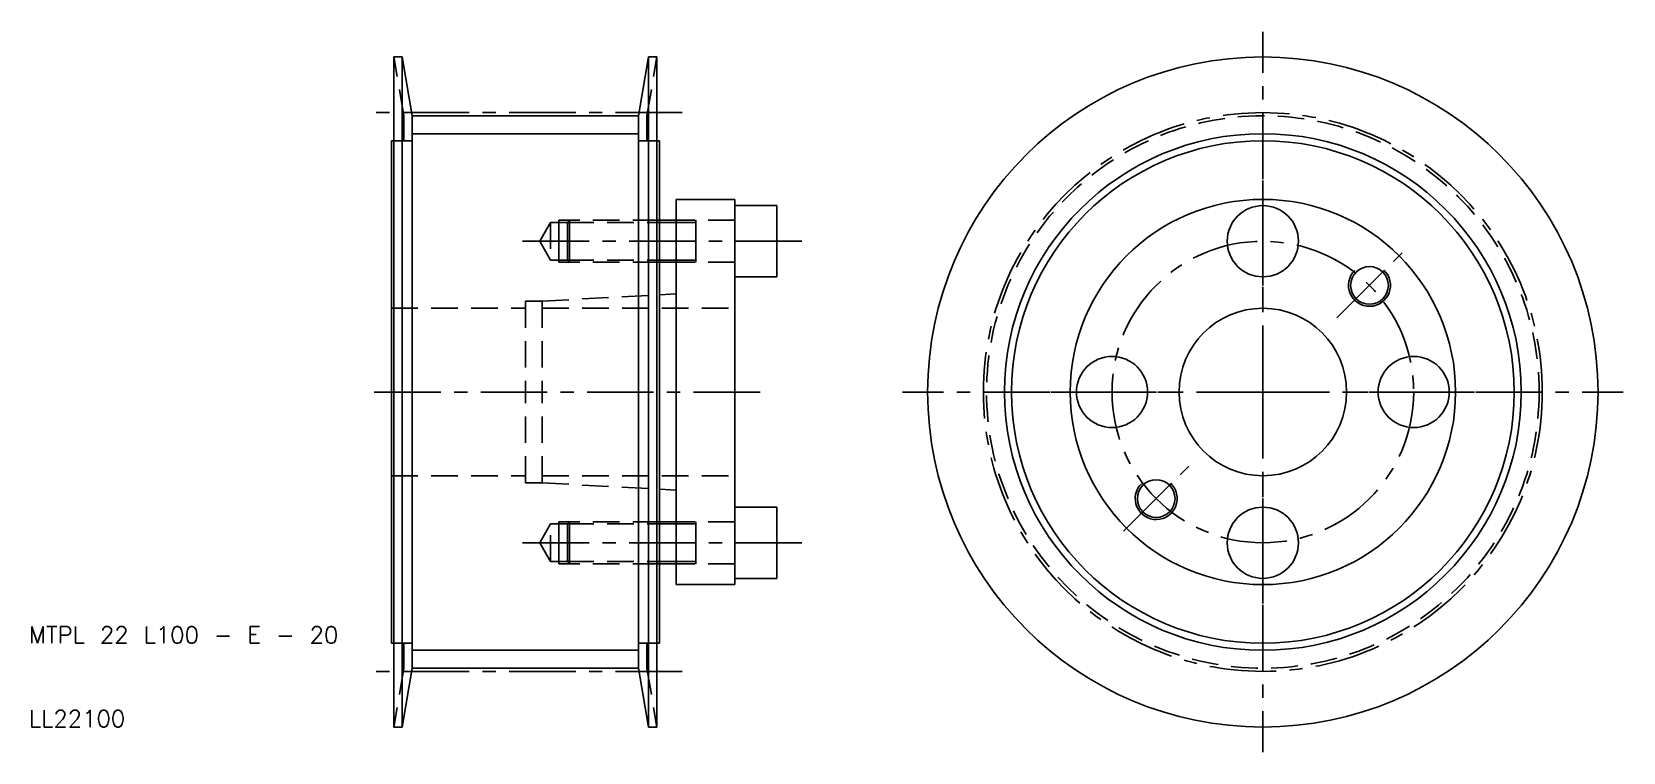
# Model space of a CAD drawing. Extents: x 2 to 192, y 7 to 93.
import ezdxf

# ---------------------------------------------------------------- set-up
doc = ezdxf.new("R2010")
doc.units = 0
doc.header["$LTSCALE"] = 0.25
doc.linetypes.add('CENTER', pattern=[50.8, 31.75, -6.35, 6.35, -6.35])
doc.linetypes.add('DASHED', pattern=[19.05, 12.7, -6.35])
doc.layers.get('0').update_dxf_attribs({"linetype": 'CONTINUOUS'})
doc.layers.add('CENTER', color=1, linetype='CENTER')
doc.styles.get("Standard").update_dxf_attribs({"font": 'txt.shx'})

msp = doc.modelspace()

# ---------------------------------------------------------------- linework, layer by layer
at = {"color": 3, "linetype": 'DASHED'}
for p, q in [((46.5, 82.97), (45.3, 90)), ((75.5, 82.97), (76.7, 90)), ((46.5, 82.97), (46.5, 80)), ((75.5, 82.97), (75.5, 80)), ((47.5, 80), (45.3, 80)), ((74.5, 80), (76.7, 80)), ((66.25, 70.5), (65, 70.5)), ((65, 70.5), (65, 68)), ((66.25, 70.5), (66, 70.25)), ((77, 70.5), (66.25, 70.5)), ((66.25, 70.5), (66.25, 68)), ((86, 70.5), (79, 70.5)), ((81.333333, 70.5), (81.333333, 68)), ((64, 70.25), (62.700962, 68)), ((64, 70.25), (64, 65.75)), ((66, 70.25), (64, 70.25)), ((66, 70.25), (77, 70.25)), ((66, 70.25), (66, 68)), ((79, 70.25), (81.333333, 70.25)), ((64, 65.75), (62.700962, 68)), ((65, 65.5), (65, 68)), ((66, 65.75), (66, 68)), ((66.25, 65.5), (66.25, 68)), ((81.333333, 65.5), (81.333333, 68)), ((66, 65.75), (64, 65.75)), ((66.25, 65.5), (65, 65.5)), ((66, 65.75), (77, 65.75)), ((66.25, 65.5), (66, 65.75)), ((77, 65.5), (66.25, 65.5)), ((79, 65.75), (81.333333, 65.75)), ((86, 65.5), (79, 65.5)), ((61, 60.85), (61, 50)), ((61, 60.85), (63, 60.85)), ((63, 60.85), (77, 61.59375)), ((63, 60.85), (63, 50)), ((45, 60), (61, 60)), ((63, 60), (86, 60)), ((61, 39.15), (61, 50)), ((63, 39.15), (63, 50)), ((45, 40), (61, 40)), ((63, 40), (86, 40)), ((61, 39.15), (63, 39.15)), ((63, 39.15), (77, 38.40625)), ((64, 34.25), (62.700962, 32)), ((64, 29.75), (64, 34.25)), ((66, 34.25), (64, 34.25)), ((65, 34.5), (65, 32)), ((66.25, 34.5), (65, 34.5)), ((66.25, 34.5), (66, 34.25)), ((66, 34.25), (66, 32)), ((66, 34.25), (77, 34.25)), ((66.25, 34.5), (66.25, 32)), ((77, 34.5), (66.25, 34.5)), ((86, 34.5), (79, 34.5)), ((79, 34.25), (81.333333, 34.25)), ((81.333333, 34.5), (81.333333, 32)), ((64, 29.75), (62.700962, 32)), ((65, 29.5), (65, 32)), ((66, 29.75), (66, 32)), ((66.25, 29.5), (66.25, 32)), ((81.333333, 29.5), (81.333333, 32)), ((66, 29.75), (64, 29.75)), ((66.25, 29.5), (65, 29.5)), ((66, 29.75), (77, 29.75)), ((66.25, 29.5), (66, 29.75)), ((77, 29.5), (66.25, 29.5)), ((79, 29.75), (81.333333, 29.75)), ((86, 29.5), (79, 29.5)), ((47.5, 20), (45.3, 20)), ((46.5, 17.03), (46.5, 20)), ((74.5, 20), (76.7, 20)), ((75.5, 17.03), (75.5, 20)), ((46.5, 17.03), (45.3, 10)), ((75.5, 17.03), (76.7, 10))]:
    msp.add_line(p, q, dxfattribs=at)
for p, q in [((46.3, 90), (45.3, 90)), ((45.3, 90), (45.3, 80)), ((46.3, 90), (46.3, 10)), ((47.5, 82.97), (46.3, 90)), ((74.5, 82.97), (75.7, 90)), ((75.7, 90), (75.7, 10)), ((75.7, 90), (76.7, 90)), ((76.7, 90), (76.7, 80)), ((74.5, 82.97), (47.5, 82.97)), ((47.5, 82.97), (47.5, 80)), ((74.5, 82.97), (74.5, 80)), ((45, 80), (45, 50)), ((45.3, 80), (45, 80)), ((45.3, 80), (45.3, 50)), ((47.5, 80), (47.5, 20)), ((74.5, 80), (74.5, 20)), ((76.7, 80), (76.7, 50)), ((76.7, 80), (77, 80)), ((77, 80), (77, 70.5)), ((79, 73), (86, 73)), ((79, 73), (79, 70.5)), ((86, 73), (86, 72.25)), ((86, 72.25), (86, 63.75)), ((86, 72.25), (91, 72.25)), ((91, 72.25), (91, 68)), ((79, 70.5), (77, 70.5)), ((77, 70.5), (77, 65.5)), ((79, 70.5), (79, 65.5)), ((91, 63.75), (91, 68)), ((79, 65.5), (77, 65.5)), ((77, 65.5), (77, 61.59375)), ((79, 65.5), (79, 61.7)), ((86, 63.75), (86, 50)), ((86, 63.75), (91, 63.75)), ((79, 61.7), (77, 61.59375)), ((77, 61.59375), (77, 50)), ((79, 61.7), (79, 50)), ((45, 20), (45, 50)), ((45.3, 20), (45.3, 50)), ((76.7, 20), (76.7, 50)), ((77, 38.40625), (77, 50)), ((79, 38.3), (79, 50)), ((86, 36.25), (86, 50)), ((79, 38.3), (77, 38.40625)), ((77, 34.5), (77, 38.40625)), ((79, 34.5), (79, 38.3)), ((86, 27.75), (86, 36.25)), ((86, 36.25), (91, 36.25)), ((91, 36.25), (91, 32)), ((79, 34.5), (77, 34.5)), ((77, 29.5), (77, 34.5)), ((79, 29.5), (79, 34.5)), ((91, 27.75), (91, 32)), ((79, 29.5), (77, 29.5)), ((77, 20), (77, 29.5)), ((79, 27), (79, 29.5)), ((79, 27), (86, 27)), ((86, 27.75), (91, 27.75)), ((86, 27), (86, 27.75)), ((45.3, 20), (45, 20)), ((45.3, 10), (45.3, 20)), ((47.5, 17.03), (47.5, 20)), ((74.5, 17.03), (74.5, 20)), ((76.7, 10), (76.7, 20)), ((76.7, 20), (77, 20)), ((47.5, 17.03), (46.3, 10)), ((74.5, 17.03), (47.5, 17.03)), ((74.5, 17.03), (75.7, 10)), ((46.3, 10), (45.3, 10)), ((75.7, 10), (76.7, 10))]:
    msp.add_line(p, q)
at = {"color": 3}
for p, q in [((74.5, 80.84), (47.5, 80.84)), ((79, 70.25), (77, 70.25)), ((79, 65.75), (77, 65.75)), ((79, 34.25), (77, 34.25)), ((79, 29.75), (77, 29.75)), ((74.5, 19.16), (47.5, 19.16))]:
    msp.add_line(p, q, dxfattribs=at)
for centre, radius in [((149, 50), 40), ((149, 50), 30), ((149, 50), 23), ((149, 50), 23), ((149, 68), 4.25), ((161.727922, 62.727922), 2.25), ((149, 50), 10), ((131, 50), 4.25), ((167, 50), 4.25), ((136.272078, 37.272078), 2.25), ((149, 32), 4.25)]:
    msp.add_circle(centre, radius)
at = {"color": 3, "linetype": 'DASHED'}
msp.add_circle((149, 50), 32.97, dxfattribs=at)
at = {"color": 3}
msp.add_circle((149, 50), 30.84, dxfattribs=at)
for centre in [(161.727922, 62.727922), (136.272078, 37.272078)]:
    msp.add_arc(centre, 2.5, 135, 47, dxfattribs=at)
at = {"layer": 'CENTER', "color": 1, "linetype": 'CENTER'}
for p, q in [((149, 50), (149, 93)), ((79.7, 83.35), (42.3, 83.35)), ((149, 75.25), (149, 60.75)), ((94, 68), (59.700962, 68)), ((157.838835, 58.838835), (165.617009, 66.617009)), ((89, 50), (42, 50)), ((149, 50), (106, 50)), ((123.75, 50), (138.25, 50)), ((149, 50), (149, 7)), ((149, 50), (192, 50)), ((174.25, 50), (159.75, 50)), ((132.382991, 33.382991), (140.161165, 41.161165)), ((149, 24.75), (149, 39.25)), ((94, 32), (59.700962, 32)), ((79.7, 16.65), (42.3, 16.65))]:
    msp.add_line(p, q, dxfattribs=at)
for radius in [33.35, 18]:
    msp.add_circle((149, 50), radius, dxfattribs=at)

# ---------------------------------------------------------------- texts
for s, p in [('MTPL 22 L100 - E - 20', (1.751085, 20)), ('LL22100', (1.751085, 10))]:
    msp.add_text(s, height=2).set_placement(p)

doc.saveas('drawing.dxf')
